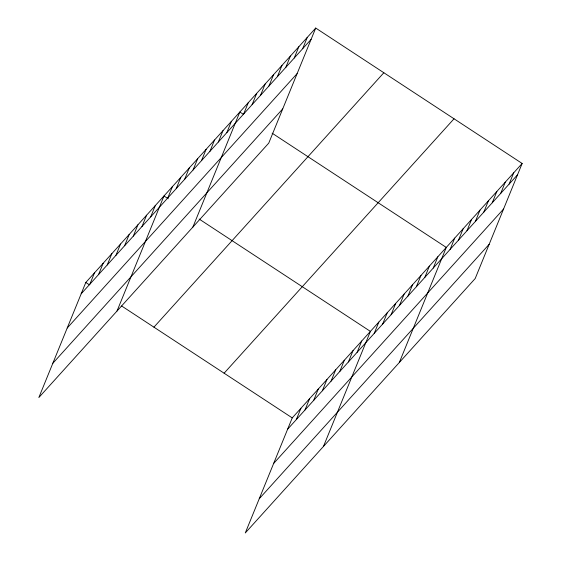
<?xml version="1.0" encoding="UTF-8"?>
<svg xmlns="http://www.w3.org/2000/svg" width="561" height="561" viewBox="0 0 561 561"><rect width="100%" height="100%" fill="white"/><g stroke="black" fill="none" stroke-linecap="round" stroke-linejoin="round"><path stroke-width="0.84" d="M315.717 28.05L85.798 282.478L38.849 397.532L268.761 143.104L315.717 28.05L522.151 163.468L475.202 278.522L245.283 532.95L292.239 417.896L522.151 163.468M89.865 284.189L94.486 272.863M98.547 274.574L103.168 263.249M107.235 264.96L111.856 253.642M115.924 255.353L120.545 244.028M124.605 245.739L129.226 234.414M133.294 236.132L137.915 224.807M141.975 226.518L146.596 215.193M150.664 216.904L155.285 205.585M117.018 311.025L163.973 195.971L168.272 198.79M167.781 197.963L172.402 186.645M176.21 188.636L180.831 177.311M184.639 179.31L189.26 167.984M193.068 169.976L197.689 158.658M201.504 160.649L206.118 149.324M209.933 151.323L214.554 139.998M218.362 141.989L222.983 130.671M226.791 132.662L231.413 121.337M192.893 227.065L239.842 112.011L243.425 114.36M243.649 114.002L248.271 102.684M252.085 104.676L256.7 93.35M260.514 95.349L265.136 84.024M268.943 86.015L273.565 74.697M277.372 76.689L281.994 65.364M285.801 67.362L290.423 56.037M294.23 58.028L298.852 46.71M302.667 48.702L307.288 37.377M296.306 419.607L300.92 408.282M304.988 409.993L309.609 398.675M313.676 400.386L318.297 389.061M322.358 390.772L326.979 379.446M331.046 381.164L335.667 369.839M339.735 371.55L344.349 360.225M348.416 361.936L353.037 350.618M357.105 352.329L361.726 341.004M323.459 446.444L370.407 331.39L199.106 219.021M374.215 333.388L378.836 322.063M382.651 324.055L387.272 312.736M391.08 314.728L395.701 303.403M399.509 305.401L404.13 294.076M407.938 296.068L412.559 284.75M416.367 286.741L420.988 275.416M424.803 277.415L429.417 266.089M433.232 268.081L437.853 256.763M399.327 362.483L446.283 247.429L272.113 133.181M450.09 249.428L454.712 238.102M458.519 240.094L463.141 228.776M466.948 230.767L471.57 219.442M475.384 221.441L479.999 210.116M483.813 212.107L488.435 200.789M492.242 202.78L496.864 191.455M500.671 193.454L505.293 182.129M509.1 184.12L513.722 172.802M81.177 293.796L311.096 39.375M67.208 328.031L297.127 73.603M52.818 363.297L282.73 108.876M153.924 327.161L383.836 72.741M224.112 373.205L454.031 118.785M287.618 429.221L517.53 174.794M273.649 463.449L503.561 209.029M259.252 498.722L489.171 244.294M85.798 282.478L89.388 284.827M121.653 305.997L292.239 417.896"/></g></svg>
